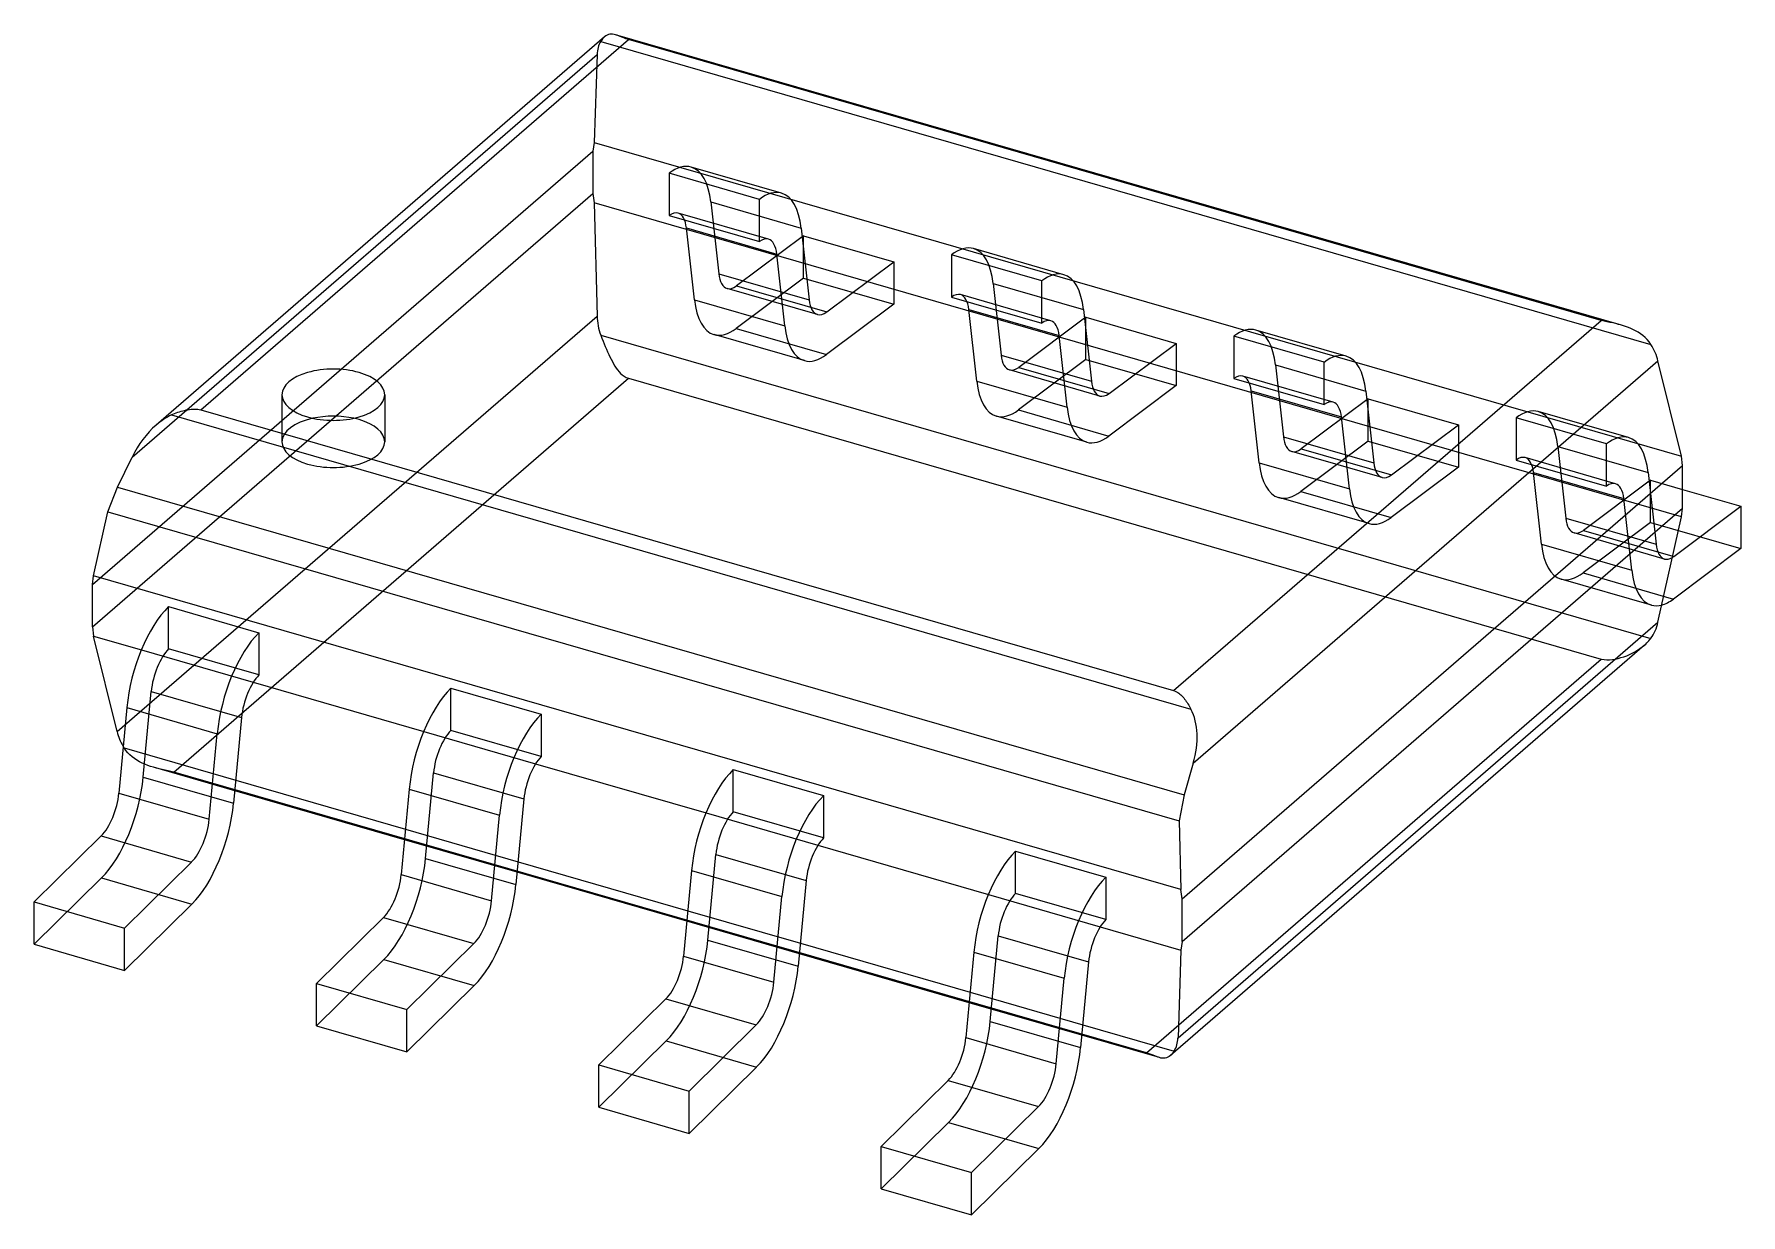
# Model space of a CAD drawing. Header units: millimetres. Extents: x -1.2 to 5.45, y -2.44 to 2.16.
import ezdxf

# ---------------------------------------------------------------- set-up
doc = ezdxf.new("R2010")
doc.units = ezdxf.units.MM
doc.layers.add('MAIN-1', color=7, linetype='Continuous')
doc.layers.add('MAIN-2', color=7, linetype='Continuous')

msp = doc.modelspace()

# ---------------------------------------------------------------- linework, layer by layer
at = {"layer": 'MAIN-1'}
for p, q in [((1.0205, 2.1513), (-0.7263, 0.6386)), ((-0.5522, 0.6979), (1.1137, 2.1407)), ((1.0255, 2.1551), (1.0205, 2.1513)), ((1.0305, 2.158), (1.0255, 2.1551)), ((1.0357, 2.1601), (1.0305, 2.158)), ((1.041, 2.1613), (1.0357, 2.1601)), ((1.0464, 2.1618), (1.041, 2.1613)), ((1.0519, 2.1616), (1.0464, 2.1618)), ((1.0576, 2.1607), (1.0519, 2.1616)), ((1.0634, 2.1593), (1.0576, 2.1607)), ((1.069, 2.1575), (1.0634, 2.1593)), ((4.9823, 1.028), (1.0635, 2.1593)), ((1.0749, 2.1553), (1.069, 2.1575)), ((1.0812, 2.1527), (1.0749, 2.1553)), ((1.0879, 2.1499), (1.0812, 2.1527)), ((1.0953, 2.1469), (1.0879, 2.1499)), ((1.1038, 2.1438), (1.0953, 2.1469)), ((1.1137, 2.1407), (1.1038, 2.1438)), ((4.9033, 1.0467), (1.1137, 2.1407)), ((3.2374, -0.396), (4.9033, 1.0467)), ((4.9143, 1.0438), (4.9033, 1.0467)), ((4.9254, 1.0413), (4.9143, 1.0438)), ((4.9367, 1.0389), (4.9254, 1.0413)), ((4.9481, 1.0365), (4.9367, 1.0389)), ((4.9595, 1.0339), (4.9481, 1.0365)), ((4.971, 1.0311), (4.9595, 1.0339)), ((4.9825, 1.028), (4.971, 1.0311)), ((4.9937, 1.0245), (4.9825, 1.028)), ((5.0048, 1.0207), (4.9937, 1.0245)), ((5.0156, 1.0164), (5.0048, 1.0207)), ((5.0263, 1.0116), (5.0156, 1.0164)), ((5.0367, 1.0063), (5.0263, 1.0116)), ((5.0467, 1.0006), (5.0367, 1.0063)), ((5.0563, 0.9942), (5.0467, 1.0006)), ((5.0654, 0.9873), (5.0563, 0.9942)), ((5.074, 0.9798), (5.0654, 0.9873)), ((5.082, 0.9717), (5.074, 0.9798)), ((5.0895, 0.9627), (5.082, 0.9717)), ((5.0964, 0.9528), (5.0895, 0.9627)), ((3.3136, -0.6789), (5.1241, 0.889)), ((5.2155, 0.5172), (5.1241, 0.889)), ((-0.667, 0.6779), (-0.6607, 0.6807)), ((-0.667, 0.6779), (3.305, -0.4687)), ((-0.6607, 0.6807), (-0.6544, 0.6834)), ((-0.6544, 0.6834), (-0.648, 0.686)), ((-0.648, 0.686), (-0.6416, 0.6883)), ((-0.6416, 0.6883), (-0.6351, 0.6905)), ((-0.6351, 0.6905), (-0.6287, 0.6925)), ((-0.6287, 0.6925), (-0.6222, 0.6943)), ((-0.6222, 0.6943), (-0.6157, 0.696)), ((-0.6157, 0.696), (-0.6092, 0.6974)), ((-0.6092, 0.6974), (-0.6027, 0.6986)), ((-0.6027, 0.6986), (-0.5963, 0.6996)), ((-0.5963, 0.6996), (-0.5898, 0.7004)), ((-0.5898, 0.7004), (-0.5834, 0.7009)), ((-0.5834, 0.7009), (-0.5771, 0.7011)), ((-0.5771, 0.7011), (-0.5707, 0.701)), ((-0.5707, 0.701), (-0.5645, 0.7004)), ((-0.5645, 0.7004), (-0.5583, 0.6994)), ((-0.5583, 0.6994), (-0.5522, 0.6979)), ((-0.5522, 0.6979), (3.2374, -0.396)), ((-0.8764, 0.3968), (-0.8195, 0.5142)), ((3.2707, -1.2078), (5.2202, 0.4805)), ((5.2202, 0.4805), (5.2155, 0.5172)), ((5.2202, 0.3155), (5.2202, 0.4805)), ((-0.9147, 0.301), (-0.8764, 0.3968)), ((-0.8764, 0.3968), (3.2778, -0.8024)), ((5.2202, 0.3876), (5.4471, 0.3221)), ((-0.9701, 0.0518), (-0.9147, 0.301)), ((-0.9147, 0.301), (3.259, -0.9039)), ((3.2707, -1.3728), (5.2202, 0.3155)), ((5.1241, -0.1296), (5.2155, 0.2815)), ((5.1857, 0.1268), (5.4471, 0.3221)), ((5.2155, 0.2815), (5.2202, 0.3155)), ((5.4471, 0.3221), (5.4471, 0.1572)), ((5.4471, 0.1572), (5.1844, -0.0391)), ((5.1814, 0.1281), (5.1857, 0.1268)), ((-0.9747, 0.0178), (-0.9701, 0.0518)), ((-0.9747, -0.1472), (-0.9747, 0.0178)), ((3.266, -1.1711), (-0.9701, 0.0518)), ((-0.6778, -0.0686), (-0.3258, -0.1702)), ((3.2544, -1.7488), (5.1241, -0.1296)), ((-0.9747, -0.1472), (-0.9701, -0.1839)), ((-0.9701, -0.1839), (-0.7839, -0.2377)), ((-0.8787, -0.5557), (-0.9701, -0.1839)), ((-0.3258, -0.1702), (-0.3258, -0.3349)), ((5.0889, -0.2016), (5.0928, -0.197)), ((5.0928, -0.197), (5.0964, -0.1923)), ((5.0719, -0.2185), (3.225, -1.818)), ((5.0719, -0.2185), (5.0764, -0.2145)), ((5.0764, -0.2145), (5.0807, -0.2103)), ((5.0807, -0.2103), (5.0849, -0.2061)), ((5.0849, -0.2061), (5.0889, -0.2016)), ((-0.3481, -0.3635), (0.316, -0.5552)), ((0.4221, -0.3861), (0.774, -0.4877)), ((3.2374, -0.396), (3.2432, -0.398)), ((3.2432, -0.398), (3.2485, -0.4003)), ((-0.8404, -0.4621), (-0.8716, -0.7955)), ((-0.8404, -0.4621), (-0.4884, -0.5637)), ((3.2485, -0.4003), (3.2533, -0.403)), ((3.2533, -0.403), (3.2578, -0.4059)), ((3.2578, -0.4059), (3.262, -0.4092)), ((3.262, -0.4092), (3.2659, -0.4127)), ((3.2659, -0.4127), (3.2697, -0.4164)), ((3.2697, -0.4164), (3.2733, -0.4203)), ((3.2733, -0.4203), (3.2768, -0.4244)), ((3.2768, -0.4244), (3.2802, -0.4287)), ((3.2802, -0.4287), (3.2835, -0.4331)), ((3.2835, -0.4331), (3.2867, -0.4378)), ((3.2867, -0.4378), (3.2898, -0.4425)), ((3.2898, -0.4425), (3.2929, -0.4475)), ((3.2929, -0.4475), (3.296, -0.4526)), ((3.296, -0.4526), (3.299, -0.4578)), ((3.299, -0.4578), (3.302, -0.4632)), ((3.302, -0.4632), (3.305, -0.4687)), ((-0.3936, -0.5006), (-0.4249, -0.8343)), ((0.774, -0.4877), (0.774, -0.6524)), ((-0.5196, -0.8971), (-0.4884, -0.5637)), ((0.7517, -0.681), (1.4158, -0.8727)), ((1.5219, -0.7036), (1.8739, -0.8052)), ((3.3136, -0.6789), (3.2778, -0.8024)), ((-0.8716, -0.7955), (-0.5196, -0.8971)), ((0.241, -0.977), (-0.4203, -0.7861)), ((-0.4165, -0.745), (0.2449, -0.9359)), ((0.2595, -0.7796), (0.2283, -1.113)), ((0.2595, -0.7796), (0.6114, -0.8812)), ((0.7062, -0.8181), (0.675, -1.1518)), ((1.8739, -0.8052), (1.8739, -0.9699)), ((3.2778, -0.8024), (3.259, -0.9039)), ((0.5802, -1.2146), (0.6114, -0.8812)), ((3.259, -0.9039), (3.266, -1.1711)), ((-1.2016, -1.2194), (-0.9403, -0.9621)), ((-0.9403, -0.9621), (-0.5883, -1.0637)), ((-0.8497, -1.321), (-0.5883, -1.0637)), ((0.6834, -1.0625), (1.3447, -1.2534)), ((1.8516, -0.9985), (2.5157, -1.1902)), ((2.6218, -1.0211), (2.9737, -1.1227)), ((0.2283, -1.113), (0.5802, -1.2146)), ((1.3409, -1.2945), (0.6795, -1.1036)), ((1.3593, -1.0971), (1.3281, -1.4305)), ((1.3593, -1.0971), (1.7113, -1.1987)), ((2.9737, -1.1227), (2.9737, -1.2874)), ((1.8061, -1.1356), (1.7749, -1.4693)), ((3.2707, -1.2078), (3.266, -1.1711)), ((-1.2016, -1.3844), (-1.2016, -1.2194)), ((-1.2016, -1.2194), (-0.8497, -1.321)), ((-0.5871, -1.2274), (-0.8497, -1.486)), ((1.6801, -1.5321), (1.7113, -1.1987)), ((3.2707, -1.3728), (3.2707, -1.2078)), ((-0.8497, -1.486), (-0.8497, -1.321)), ((-0.1018, -1.5369), (0.1596, -1.2796)), ((0.1596, -1.2796), (0.5115, -1.3812)), ((2.9515, -1.316), (3.266, -1.4068)), ((-1.2016, -1.3844), (-0.8497, -1.486)), ((0.2502, -1.6385), (0.5115, -1.3812)), ((1.7832, -1.38), (2.4446, -1.5709)), ((3.2707, -1.3728), (3.266, -1.4068)), ((1.3281, -1.4305), (1.6801, -1.5321)), ((2.4407, -1.612), (1.7794, -1.4211)), ((2.4592, -1.4146), (2.428, -1.748)), ((2.4592, -1.4146), (2.8111, -1.5162)), ((2.9059, -1.4531), (2.8747, -1.7868)), ((3.266, -1.4068), (3.2544, -1.7488)), ((2.7799, -1.8496), (2.8111, -1.5162)), ((-0.1018, -1.7019), (-0.1018, -1.5369)), ((-0.1018, -1.5369), (0.2502, -1.6385)), ((0.5128, -1.5449), (0.2502, -1.8035)), ((0.2502, -1.8035), (0.2502, -1.6385)), ((0.9981, -1.8544), (1.2594, -1.5971)), ((1.2594, -1.5971), (1.6114, -1.6987)), ((-0.1018, -1.7019), (0.2502, -1.8035)), ((1.35, -1.956), (1.6114, -1.6987)), ((2.8831, -1.6975), (3.2395, -1.8004)), ((2.428, -1.748), (2.7799, -1.8496)), ((3.1819, -1.826), (2.8792, -1.7386)), ((0.9981, -2.0194), (0.9981, -1.8544)), ((0.9981, -1.8544), (1.35, -1.956)), ((3.1878, -1.8275), (3.182, -1.826)), ((3.1935, -1.8283), (3.1878, -1.8275)), ((3.199, -1.8285), (3.1935, -1.8283)), ((3.2044, -1.828), (3.199, -1.8285)), ((3.2097, -1.8268), (3.2044, -1.828)), ((3.2149, -1.8247), (3.2097, -1.8268)), ((3.22, -1.8218), (3.2149, -1.8247)), ((3.2249, -1.818), (3.22, -1.8218)), ((3.2274, -1.8158), (3.2249, -1.818)), ((3.2298, -1.8133), (3.2274, -1.8158)), ((3.2322, -1.8105), (3.2298, -1.8133)), ((3.2346, -1.8075), (3.2322, -1.8105)), ((3.2371, -1.8041), (3.2346, -1.8075)), ((3.2395, -1.8004), (3.2371, -1.8041)), ((1.6126, -1.8624), (1.35, -2.121)), ((2.0979, -2.1719), (2.3593, -1.9146)), ((2.3593, -1.9146), (2.7112, -2.0162)), ((1.35, -2.121), (1.35, -1.956)), ((0.9981, -2.0194), (1.35, -2.121)), ((2.4499, -2.2735), (2.7112, -2.0162)), ((2.0979, -2.3369), (2.0979, -2.1719)), ((2.0979, -2.1719), (2.4499, -2.2735)), ((2.7125, -2.1799), (2.4499, -2.4385)), ((2.4499, -2.4385), (2.4499, -2.2735)), ((2.0979, -2.3369), (2.4499, -2.4385))]:
    msp.add_line(p, q, dxfattribs=at)
for centre, major_axis, ratio, start_param, end_param in [((4.9547, 0.918), (-0.1507, 0.133), 0.655094, -2.385043, -1.997417), ((-0.0361, 0.7569), (-0.2, 0), 0.5, -2.094395, 0.000031), ((-0.0361, 0.7569), (-0.2, 0), 0.5, -3.141561, -2.094395), ((-0.0361, 0.7569), (-0.2, 0), 0.5, 0.000031, 1.047198), ((-0.0361, 0.7569), (-0.2, 0), 0.5, 1.047198, 3.141624), ((-0.6608, 0.4307), (0.116, 0.2539), 0.641742, 0.649393, 0.952355), ((-0.0361, 0.5733), (-0.2, 0), 0.5, -1.97862, -1.162973), ((-0.6608, 0.4307), (0.116, 0.2539), 0.641742, 0.952355, 1.534959), ((5.1909, 0.2609), (-0.0416, -0.1441), 0.433013, 0.446618, 0.51961), ((5.1965, 0.2772), (0.0982, 0.3401), 0.433013, -2.884603, -2.621983), ((-0.6661, -0.3644), (-0.0982, -0.3401), 0.433013, -2.487425, -1.157327), ((4.9547, -0.0554), (-0.0919, 0.1797), 0.822714, -2.74674, -2.359114), ((-0.3141, -0.466), (0.0982, 0.3401), 0.433013, 0.654168, 1.984266), ((-0.3198, -0.4592), (-0.0416, -0.1441), 0.433013, -2.472986, -1.157327), ((0.4338, -0.6819), (-0.0982, -0.3401), 0.433013, -2.487425, -1.157327), ((0.7857, -0.7835), (0.0982, 0.3401), 0.433013, 0.654168, 1.984266), ((3.1288, -0.6633), (0.116, 0.2539), 0.641742, -1.344834, -0.459268), ((-0.7093, -0.5847), (-0.1507, 0.133), 0.655102, 0.756554, 1.107783), ((0.7801, -0.7767), (-0.0416, -0.1441), 0.433013, -2.472986, -1.157327), ((1.5336, -0.9994), (-0.0982, -0.3401), 0.433013, -2.487425, -1.157327), ((-0.9454, -0.8369), (-0.0416, -0.1441), 0.433013, 0.656395, 1.984266), ((-0.5992, -0.932), (0.0982, 0.3401), 0.433013, -2.485197, -1.157327), ((1.8856, -1.101), (0.0982, 0.3401), 0.433013, 0.654168, 1.984266), ((-0.5935, -0.9385), (-0.0416, -0.1441), 0.433013, 0.656395, 1.984266), ((1.8799, -1.0942), (-0.0416, -0.1441), 0.433013, -2.472986, -1.157327), ((2.6335, -1.3169), (-0.0982, -0.3401), 0.433013, -2.487425, -1.157327), ((0.1544, -1.1544), (-0.0416, -0.1441), 0.433013, 0.656395, 1.984266), ((2.9854, -1.4185), (0.0982, 0.3401), 0.433013, 0.654168, 1.984266), ((0.5007, -1.2495), (0.0982, 0.3401), 0.433013, -2.485197, -1.157327), ((0.5064, -1.256), (-0.0416, -0.1441), 0.433013, 0.656395, 1.984266), ((2.9798, -1.4117), (-0.0416, -0.1441), 0.433013, -2.472986, -1.157327), ((1.2543, -1.4719), (-0.0416, -0.1441), 0.433013, 0.656395, 1.984266), ((1.6005, -1.567), (0.0982, 0.3401), 0.433013, -2.485197, -1.157327), ((1.6062, -1.5735), (-0.0416, -0.1441), 0.433013, 0.656395, 1.984266), ((2.3541, -1.7894), (-0.0416, -0.1441), 0.433013, 0.656395, 1.984266), ((2.7004, -1.8845), (0.0982, 0.3401), 0.433013, -2.485197, -1.157327), ((3.0803, -1.6787), (-0.1507, 0.133), 0.655102, -3.034455, -2.646838), ((2.7061, -1.891), (-0.0416, -0.1441), 0.433013, 0.656395, 1.984266)]:
    msp.add_ellipse(centre, major_axis=major_axis, ratio=ratio, start_param=start_param, end_param=end_param, dxfattribs=at)
at = {"layer": 'MAIN-2'}
for p, q in [((1.0084, 2.1373), (1.0059, 2.1337)), ((1.0059, 2.1337), (5.0964, 0.9528)), ((1.0108, 2.1408), (1.0084, 2.1373)), ((1.0132, 2.1438), (1.0108, 2.1408)), ((1.0156, 2.1466), (1.0132, 2.1438)), ((1.0181, 2.1491), (1.0156, 2.1466)), ((1.0205, 2.1513), (1.0181, 2.1491)), ((-0.8195, 0.5142), (0.9911, 2.0821)), ((0.9911, 2.0821), (0.9794, 1.7401)), ((0.9794, 1.7401), (0.9747, 1.706)), ((0.9794, 1.7401), (5.2155, 0.5172)), ((-0.9747, 0.0178), (0.9747, 1.706)), ((0.9747, 1.706), (0.9747, 1.5411)), ((1.6236, 1.5181), (1.2717, 1.6197)), ((1.2717, 1.6197), (1.2717, 1.4549)), ((1.7101, 1.5421), (1.3582, 1.6437)), ((-0.9747, -0.1472), (0.9747, 1.5411)), ((0.9747, 1.5411), (0.9794, 1.5043)), ((5.2155, 0.2815), (0.9794, 1.5043)), ((0.9794, 1.5043), (0.9911, 1.0635)), ((1.6592, 1.3627), (1.3072, 1.4643)), ((1.4343, 1.5078), (1.7862, 1.4062)), ((1.4343, 1.5078), (1.4655, 1.2284)), ((1.6236, 1.3533), (1.6236, 1.5181)), ((1.2717, 1.4549), (1.6236, 1.3533)), ((1.3395, 1.4067), (1.6915, 1.3051)), ((1.3707, 1.1271), (1.3395, 1.4067)), ((1.7862, 1.4062), (1.8174, 1.1268)), ((1.7956, 1.3762), (1.5342, 1.1809)), ((1.7956, 1.3762), (2.1475, 1.2746)), ((1.7956, 1.2113), (1.7956, 1.3762)), ((1.7227, 1.0255), (1.6915, 1.3051)), ((1.8862, 1.0793), (2.1475, 1.2746)), ((2.1475, 1.2746), (2.1475, 1.1097)), ((2.7235, 1.2006), (2.3715, 1.3022)), ((2.3715, 1.3022), (2.3715, 1.1374)), ((2.81, 1.2246), (2.458, 1.3262)), ((1.4655, 1.2284), (1.8174, 1.1268)), ((1.7956, 1.2113), (1.5329, 1.015)), ((1.7956, 1.2113), (2.1475, 1.1097)), ((2.7235, 1.0358), (2.7235, 1.2006)), ((1.8497, 1.0692), (1.4977, 1.1708)), ((1.5342, 1.1809), (1.8862, 1.0793)), ((2.3715, 1.1374), (2.7235, 1.0358)), ((2.7591, 1.0452), (2.4071, 1.1468)), ((2.5341, 1.1903), (2.8861, 1.0887)), ((2.5341, 1.1903), (2.5653, 0.9109)), ((1.3707, 1.1271), (1.7227, 1.0255)), ((2.1475, 1.1097), (1.8849, 0.9134)), ((2.4394, 1.0892), (2.7913, 0.9876)), ((2.4706, 0.8096), (2.4394, 1.0892)), ((2.8861, 1.0887), (2.9173, 0.8093)), ((-0.8787, -0.5557), (0.9911, 1.0635)), ((1.5329, 1.015), (1.8849, 0.9134)), ((2.8954, 1.0587), (2.6341, 0.8634)), ((2.8954, 1.0587), (3.2474, 0.9571)), ((2.8954, 0.8938), (2.8954, 1.0587)), ((3.9098, 0.9071), (3.5579, 1.0087)), ((1.0059, 0.9886), (1.0102, 0.9771)), ((1.0059, 0.9886), (5.0964, -0.1923)), ((1.0102, 0.9771), (1.0145, 0.966)), ((1.0145, 0.966), (1.0188, 0.9552)), ((1.0188, 0.9552), (1.0231, 0.9446)), ((1.0231, 0.9446), (1.0276, 0.9342)), ((1.0276, 0.9342), (1.032, 0.9239)), ((1.7988, 0.8896), (1.4469, 0.9912)), ((2.8225, 0.708), (2.7913, 0.9876)), ((2.986, 0.7618), (3.2474, 0.9571)), ((3.2474, 0.9571), (3.2474, 0.7922)), ((3.8233, 0.8831), (3.4714, 0.9847)), ((3.4714, 0.9847), (3.4714, 0.8199)), ((1.032, 0.9239), (1.0366, 0.914)), ((1.0366, 0.914), (1.0412, 0.9043)), ((1.0412, 0.9043), (1.046, 0.8948)), ((1.046, 0.8948), (1.0508, 0.8858)), ((1.0508, 0.8858), (1.0558, 0.877)), ((1.0558, 0.877), (1.0608, 0.8687)), ((1.0608, 0.8687), (1.066, 0.8608)), ((2.5653, 0.9109), (2.9173, 0.8093)), ((2.8954, 0.8938), (2.6328, 0.6975)), ((2.8954, 0.8938), (3.2474, 0.7922)), ((3.634, 0.8728), (3.986, 0.7712)), ((3.634, 0.8728), (3.6652, 0.5934)), ((3.8233, 0.7183), (3.8233, 0.8831)), ((-0.6579, -0.7134), (1.1137, 0.8209)), ((1.066, 0.8608), (1.0713, 0.8533)), ((1.0713, 0.8533), (1.077, 0.8463)), ((1.077, 0.8463), (1.0829, 0.8399)), ((1.0829, 0.8399), (1.0893, 0.834)), ((1.0893, 0.834), (1.0963, 0.8287)), ((1.0963, 0.8287), (1.1044, 0.8243)), ((1.1044, 0.8243), (1.1137, 0.8209)), ((1.1137, 0.8209), (4.9033, -0.2731)), ((2.4706, 0.8096), (2.8225, 0.708)), ((2.9495, 0.7517), (2.5976, 0.8533)), ((2.6341, 0.8634), (2.986, 0.7618)), ((3.4714, 0.8199), (3.8233, 0.7183)), ((3.8589, 0.7277), (3.507, 0.8293)), ((-0.2361, 0.7569), (-0.2361, 0.5733)), ((0.1639, 0.7569), (0.1639, 0.5733)), ((3.2474, 0.7922), (2.9847, 0.5959)), ((3.5392, 0.7717), (3.8912, 0.6701)), ((3.5704, 0.4921), (3.5392, 0.7717)), ((3.9953, 0.7412), (3.7339, 0.5459)), ((3.986, 0.7712), (4.0171, 0.4918)), ((3.9953, 0.7412), (4.3472, 0.6396)), ((3.9953, 0.5763), (3.9953, 0.7412)), ((2.8987, 0.5721), (2.5467, 0.6737)), ((2.6328, 0.6975), (2.9847, 0.5959)), ((3.9224, 0.3905), (3.8912, 0.6701)), ((4.9232, 0.5656), (4.5712, 0.6672)), ((4.5712, 0.6672), (4.5712, 0.5024)), ((5.0097, 0.5896), (4.6577, 0.6912)), ((4.0859, 0.4443), (4.3472, 0.6396)), ((4.3472, 0.6396), (4.3472, 0.4747)), ((3.6652, 0.5934), (4.0171, 0.4918)), ((4.0494, 0.4342), (3.6974, 0.5358)), ((3.9953, 0.5763), (3.7326, 0.38)), ((3.7339, 0.5459), (4.0859, 0.4443)), ((3.9953, 0.5763), (4.3472, 0.4747)), ((4.7339, 0.5553), (5.0858, 0.4537)), ((4.7339, 0.5553), (4.765, 0.2759)), ((4.9232, 0.4008), (4.9232, 0.5656)), ((3.5704, 0.4921), (3.9224, 0.3905)), ((4.3472, 0.4747), (4.0846, 0.2784)), ((4.5712, 0.5024), (4.9232, 0.4008)), ((4.9588, 0.4102), (4.6068, 0.5118)), ((4.6391, 0.4542), (4.991, 0.3526)), ((4.6703, 0.1746), (4.6391, 0.4542)), ((5.0951, 0.4237), (4.8338, 0.2284)), ((5.0858, 0.4537), (5.117, 0.1743)), ((5.0951, 0.4237), (5.2202, 0.3876)), ((5.0951, 0.2588), (5.0951, 0.4237)), ((3.9985, 0.2546), (3.6466, 0.3562)), ((3.7326, 0.38), (4.0846, 0.2784)), ((5.0222, 0.073), (4.991, 0.3526)), ((4.765, 0.2759), (5.117, 0.1743)), ((5.1493, 0.1167), (4.7973, 0.2183)), ((5.0951, 0.2588), (4.8325, 0.0625)), ((4.8338, 0.2284), (5.1814, 0.1281)), ((5.0951, 0.2588), (5.4471, 0.1572)), ((4.6703, 0.1746), (5.0222, 0.073)), ((5.0984, -0.0629), (4.7464, 0.0387)), ((4.8325, 0.0625), (5.1844, -0.0391)), ((-0.6778, -0.2333), (-0.6778, -0.0686)), ((-0.7839, -0.2377), (-0.3481, -0.3635)), ((-0.3258, -0.3349), (-0.6778, -0.2333)), ((4.9801, -0.2675), (4.9912, -0.2639)), ((4.9912, -0.2639), (5.0023, -0.2598)), ((5.0023, -0.2598), (5.0131, -0.2552)), ((5.0131, -0.2552), (5.0238, -0.2501)), ((5.0238, -0.2501), (5.0342, -0.2446)), ((5.0342, -0.2446), (5.0443, -0.2387)), ((5.0443, -0.2387), (5.054, -0.2324)), ((5.054, -0.2324), (5.0632, -0.2256)), ((5.0632, -0.2256), (5.0719, -0.2185)), ((3.1317, -1.8074), (4.9033, -0.2731)), ((4.9033, -0.2731), (4.9139, -0.2753)), ((4.9139, -0.2753), (4.9247, -0.2762)), ((4.9247, -0.2762), (4.9356, -0.276)), ((4.9356, -0.276), (4.9467, -0.2748)), ((4.9467, -0.2748), (4.9578, -0.273)), ((4.9578, -0.273), (4.9689, -0.2705)), ((4.9689, -0.2705), (4.9801, -0.2675)), ((0.4221, -0.5508), (0.4221, -0.3861)), ((-0.7768, -0.7327), (-0.7456, -0.399)), ((-0.7456, -0.399), (-0.3936, -0.5006)), ((0.316, -0.5552), (0.7517, -0.681)), ((0.774, -0.6524), (0.4221, -0.5508)), ((-0.851, -0.6195), (-0.4165, -0.745)), ((-0.8441, -0.6294), (-0.851, -0.6195)), ((-0.8366, -0.6384), (-0.8441, -0.6294)), ((-0.8286, -0.6465), (-0.8366, -0.6384)), ((-0.82, -0.654), (-0.8286, -0.6465)), ((-0.8109, -0.6609), (-0.82, -0.654)), ((-0.8013, -0.6673), (-0.8109, -0.6609)), ((-0.7912, -0.6731), (-0.8013, -0.6673)), ((-0.7809, -0.6783), (-0.7912, -0.6731)), ((-0.7702, -0.6831), (-0.7809, -0.6783)), ((-0.7593, -0.6874), (-0.7702, -0.6831)), ((-0.7483, -0.6912), (-0.7593, -0.6874)), ((-0.7371, -0.6947), (-0.7483, -0.6912)), ((-0.7256, -0.6978), (-0.7371, -0.6947)), ((-0.4203, -0.7861), (-0.7369, -0.6947)), ((-0.7141, -0.7006), (-0.7256, -0.6978)), ((-0.7026, -0.7032), (-0.7141, -0.7006)), ((-0.6912, -0.7056), (-0.7026, -0.7032)), ((-0.68, -0.708), (-0.6912, -0.7056)), ((-0.6688, -0.7105), (-0.68, -0.708)), ((-0.6579, -0.7134), (-0.6688, -0.7105)), ((3.1317, -1.8074), (-0.6579, -0.7134)), ((0.323, -1.0502), (0.3543, -0.7165)), ((0.3543, -0.7165), (0.7062, -0.8181)), ((1.5219, -0.8683), (1.5219, -0.7036)), ((-0.7768, -0.7327), (-0.4249, -0.8343)), ((1.4158, -0.8727), (1.8516, -0.9985)), ((1.8739, -0.9699), (1.5219, -0.8683)), ((0.6795, -1.1036), (0.241, -0.977)), ((0.2449, -0.9359), (0.6834, -1.0625)), ((0.323, -1.0502), (0.675, -1.1518)), ((1.4229, -1.3677), (1.4541, -1.034)), ((1.4541, -1.034), (1.8061, -1.1356)), ((2.6218, -1.1858), (2.6218, -1.0211)), ((-1.2016, -1.3844), (-0.939, -1.1258)), ((-0.939, -1.1258), (-0.5871, -1.2274)), ((2.5157, -1.1902), (2.9515, -1.316)), ((2.9737, -1.2874), (2.6218, -1.1858)), ((1.3447, -1.2534), (1.7832, -1.38)), ((1.7794, -1.4211), (1.3409, -1.2945)), ((1.4229, -1.3677), (1.7749, -1.4693)), ((2.5228, -1.6852), (2.554, -1.3515)), ((2.554, -1.3515), (2.9059, -1.4531)), ((-0.1018, -1.7019), (0.1608, -1.4433)), ((0.1608, -1.4433), (0.5128, -1.5449)), ((2.4446, -1.5709), (2.8831, -1.6975)), ((2.8792, -1.7386), (2.4407, -1.612)), ((2.5228, -1.6852), (2.8747, -1.7868)), ((0.9981, -2.0194), (1.2607, -1.7608)), ((1.2607, -1.7608), (1.6126, -1.8624)), ((3.1416, -1.8105), (3.1317, -1.8074)), ((3.1501, -1.8136), (3.1416, -1.8105)), ((3.1576, -1.8166), (3.1501, -1.8136)), ((3.1642, -1.8195), (3.1576, -1.8166)), ((3.1705, -1.822), (3.1642, -1.8195)), ((3.1764, -1.8242), (3.1705, -1.822)), ((3.182, -1.826), (3.1764, -1.8242)), ((2.0979, -2.3369), (2.3605, -2.0783)), ((2.3605, -2.0783), (2.7125, -2.1799))]:
    msp.add_line(p, q, dxfattribs=at)
for centre, major_axis, ratio, start_param, end_param in [((1.1651, 2.012), (-0.1507, 0.133), 0.655094, 0.107125, 0.494751), ((1.26, 1.3036), (-0.0982, -0.3401), 0.433013, 3.141592, 3.66343), ((1.26, 1.3036), (-0.0982, -0.3401), 0.433013, 2.333332, 3.141592), ((1.6119, 1.202), (0.0982, 0.3401), 0.433013, -0.000001, 0.521837), ((1.6119, 1.202), (0.0982, 0.3401), 0.433013, -0.808261, -0.000001), ((1.2656, 1.3202), (-0.0416, -0.1441), 0.433013, 3.141592, 3.648991), ((1.2656, 1.3202), (-0.0416, -0.1441), 0.433013, 2.333332, 3.141592), ((1.6176, 1.2186), (-0.0416, -0.1441), 0.433013, 3.141592, 3.648991), ((1.6176, 1.2186), (-0.0416, -0.1441), 0.433013, 2.333332, 3.141592), ((2.3598, 0.9861), (-0.0982, -0.3401), 0.433013, 3.141592, 3.66343), ((2.3598, 0.9861), (-0.0982, -0.3401), 0.433013, 2.333332, 3.141592), ((1.5393, 1.315), (-0.0416, -0.1441), 0.433013, -0.808261, -0.000001), ((2.7118, 0.8845), (0.0982, 0.3401), 0.433013, -0.000001, 0.521837), ((2.7118, 0.8845), (0.0982, 0.3401), 0.433013, -0.808261, -0.000001), ((1.5393, 1.315), (-0.0416, -0.1441), 0.433013, -0.000001, 0.51961), ((2.3655, 1.0027), (-0.0416, -0.1441), 0.433013, 3.141592, 3.648991), ((2.3655, 1.0027), (-0.0416, -0.1441), 0.433013, 2.333332, 3.141592), ((1.545, 1.3313), (-0.0982, -0.3401), 0.433013, -0.808261, -0.000001), ((1.8913, 1.2134), (-0.0416, -0.1441), 0.433013, -0.808261, -0.000001), ((1.8913, 1.2134), (-0.0416, -0.1441), 0.433013, -0.000001, 0.51961), ((1.1651, 1.0385), (-0.0919, 0.1797), 0.822714, 1.044278, 1.431904), ((1.545, 1.3313), (-0.0982, -0.3401), 0.433013, -0.000001, 0.51961), ((1.897, 1.2297), (0.0982, 0.3401), 0.433013, 2.333332, 3.141592), ((2.7175, 0.9011), (-0.0416, -0.1441), 0.433013, 3.141592, 3.648991), ((2.7175, 0.9011), (-0.0416, -0.1441), 0.433013, 2.333332, 3.141592), ((3.4597, 0.6686), (-0.0982, -0.3401), 0.433013, 3.141592, 3.66343), ((3.4597, 0.6686), (-0.0982, -0.3401), 0.433013, 2.333332, 3.141592), ((1.897, 1.2297), (0.0982, 0.3401), 0.433013, 3.141592, 3.661202), ((2.6392, 0.9975), (-0.0416, -0.1441), 0.433013, -0.808261, -0.000001), ((3.8116, 0.567), (0.0982, 0.3401), 0.433013, -0.000001, 0.521837), ((3.8116, 0.567), (0.0982, 0.3401), 0.433013, -0.808261, -0.000001), ((2.6449, 1.0138), (-0.0982, -0.3401), 0.433013, -0.808261, -0.000001), ((2.6392, 0.9975), (-0.0416, -0.1441), 0.433013, -0.000001, 0.51961), ((2.9912, 0.8959), (-0.0416, -0.1441), 0.433013, -0.808261, -0.000001), ((3.4654, 0.6852), (-0.0416, -0.1441), 0.433013, 3.141592, 3.648991), ((3.4654, 0.6852), (-0.0416, -0.1441), 0.433013, 2.333332, 3.141592), ((2.9912, 0.8959), (-0.0416, -0.1441), 0.433013, -0.000001, 0.51961), ((-0.0361, 0.5733), (-0.2, 0), 0.5, -1.162973, 0.000031), ((-0.0361, 0.5733), (-0.2, 0), 0.5, -2.094395, -1.97862), ((2.6449, 1.0138), (-0.0982, -0.3401), 0.433013, -0.000001, 0.51961), ((2.9968, 0.9122), (0.0982, 0.3401), 0.433013, 2.333332, 3.141592), ((3.8173, 0.5836), (-0.0416, -0.1441), 0.433013, 3.141592, 3.648991), ((3.8173, 0.5836), (-0.0416, -0.1441), 0.433013, 2.333332, 3.141592), ((4.5595, 0.3511), (-0.0982, -0.3401), 0.433013, 3.141592, 3.66343), ((4.5595, 0.3511), (-0.0982, -0.3401), 0.433013, 2.333332, 3.141592), ((-0.0361, 0.5733), (-0.2, 0), 0.5, -3.141561, -2.094395), ((-0.0361, 0.5733), (-0.2, 0), 0.5, 0.000031, 1.047198), ((-0.0361, 0.5733), (-0.2, 0), 0.5, 1.047198, 3.141624), ((2.9968, 0.9122), (0.0982, 0.3401), 0.433013, 3.141592, 3.661202), ((3.739, 0.68), (-0.0416, -0.1441), 0.433013, -0.808261, -0.000001), ((3.739, 0.68), (-0.0416, -0.1441), 0.433013, -0.000001, 0.51961), ((4.9115, 0.2495), (0.0982, 0.3401), 0.433013, -0.000001, 0.521837), ((4.9115, 0.2495), (0.0982, 0.3401), 0.433013, -0.808261, -0.000001), ((3.7447, 0.6963), (-0.0982, -0.3401), 0.433013, -0.808261, -0.000001), ((4.091, 0.5784), (-0.0416, -0.1441), 0.433013, -0.808261, -0.000001), ((4.5652, 0.3677), (-0.0416, -0.1441), 0.433013, 3.141592, 3.648991), ((4.5652, 0.3677), (-0.0416, -0.1441), 0.433013, 2.333332, 3.141592), ((4.091, 0.5784), (-0.0416, -0.1441), 0.433013, -0.000001, 0.51961), ((4.9172, 0.2661), (-0.0416, -0.1441), 0.433013, 3.141592, 3.648991), ((4.9172, 0.2661), (-0.0416, -0.1441), 0.433013, 2.333332, 3.141592), ((3.7447, 0.6963), (-0.0982, -0.3401), 0.433013, -0.000001, 0.51961), ((4.0967, 0.5947), (0.0982, 0.3401), 0.433013, 2.333332, 3.141592), ((4.0967, 0.5947), (0.0982, 0.3401), 0.433013, 3.141592, 3.661202), ((4.8389, 0.3625), (-0.0416, -0.1441), 0.433013, -0.808261, -0.000001), ((4.8389, 0.3625), (-0.0416, -0.1441), 0.433013, -0.000001, 0.51961), ((4.8446, 0.3788), (-0.0982, -0.3401), 0.433013, -0.808261, -0.000001), ((5.1909, 0.2609), (-0.0416, -0.1441), 0.433013, -0.808261, -0.000001), ((5.1965, 0.2772), (0.0982, 0.3401), 0.433013, 2.333332, 3.141592), ((5.1909, 0.2609), (-0.0416, -0.1441), 0.433013, -0.000001, 0.446618), ((4.8446, 0.3788), (-0.0982, -0.3401), 0.433013, -0.000001, 0.51961), ((5.1965, 0.2772), (0.0982, 0.3401), 0.433013, 3.141592, 3.398582), ((-0.6717, -0.3576), (-0.0416, -0.1441), 0.433013, -2.472986, -1.157327), ((0.4281, -0.6751), (-0.0416, -0.1441), 0.433013, -2.472986, -1.157327), ((-0.7093, -0.5847), (-0.1507, 0.133), 0.655102, 1.107783, 1.144171), ((-0.9511, -0.8304), (-0.0982, -0.3401), 0.433013, 0.656395, 1.984266), ((1.528, -0.9926), (-0.0416, -0.1441), 0.433013, -2.472986, -1.157327), ((0.1487, -1.1479), (-0.0982, -0.3401), 0.433013, 0.656395, 1.984266), ((2.6278, -1.3101), (-0.0416, -0.1441), 0.433013, -2.472986, -1.157327), ((1.2486, -1.4654), (-0.0982, -0.3401), 0.433013, 0.656395, 1.984266), ((2.3484, -1.7829), (-0.0982, -0.3401), 0.433013, 0.656395, 1.984266)]:
    msp.add_ellipse(centre, major_axis=major_axis, ratio=ratio, start_param=start_param, end_param=end_param, dxfattribs=at)

doc.saveas('drawing.dxf')
